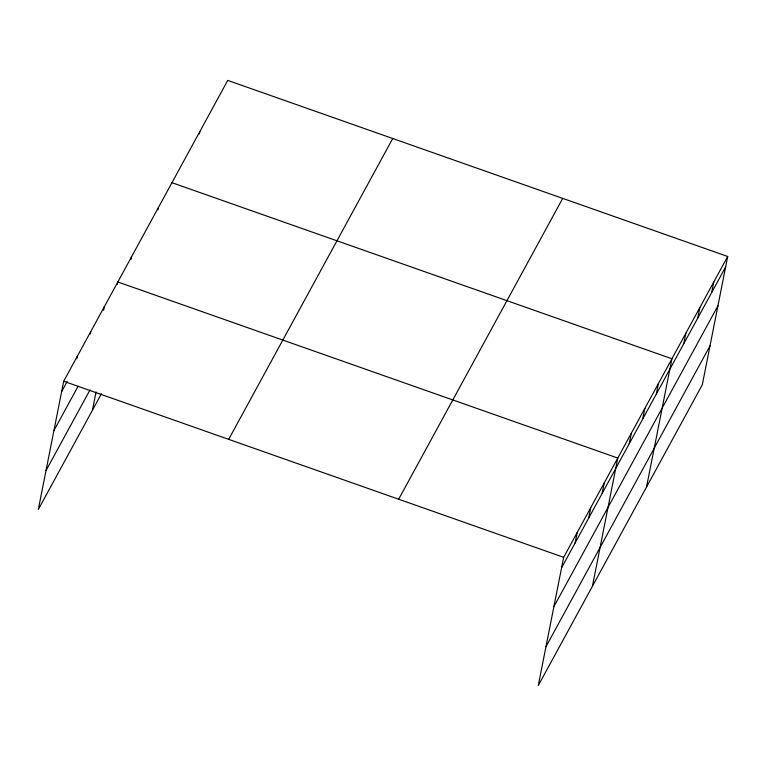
<?xml version="1.0" encoding="UTF-8"?>
<svg xmlns="http://www.w3.org/2000/svg" width="766" height="766" viewBox="0 0 766 766"><rect width="100%" height="100%" fill="white"/><g stroke="black" fill="none" stroke-linecap="round" stroke-linejoin="round"><path stroke-width="1.15" d="M727.7 256.486L563.652 557.332L538.259 685.599L702.307 384.752L727.7 256.486L227.741 80.401L63.693 381.248L38.3 509.514L101.457 393.686M76.772 358.747L77.232 356.429M90.302 333.928L90.761 331.611M103.611 310.268L104.3 306.783M92.437 410.231L96.056 391.933M117.37 284.291L117.83 281.965L617.789 458.058L592.396 586.325M130.909 259.473L131.369 257.146M157.968 209.827L158.438 207.509M199.39 133.868L199.849 131.541M575.122 542.97L577.191 532.514M588.652 518.151L590.72 507.695M602.191 493.333L604.259 482.877M629.25 443.696L631.328 433.23M642.789 418.868L644.857 408.412M656.318 394.05L658.387 383.594M646.523 487.042L671.926 358.775L171.967 182.691M683.799 343.656L685.867 333.2M697.74 318.091L699.808 307.635M711.691 292.516L713.759 282.06M61.625 391.704L67.264 381.363M53.926 430.578L78.18 386.112M45.998 470.63L89.986 389.971M228.68 439.358L392.728 138.512M398.665 499.221L562.713 198.375M561.583 567.788L725.632 266.941M553.885 606.672L717.933 305.825M545.957 646.724L709.996 345.878M63.693 381.248L563.652 557.332"/></g></svg>
